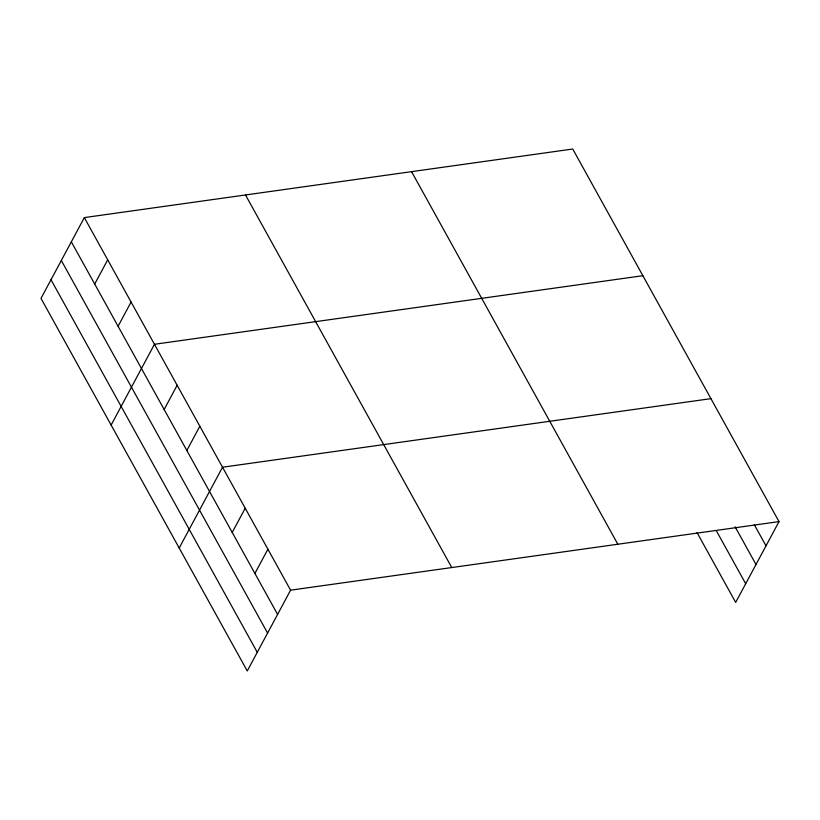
<?xml version="1.0" encoding="UTF-8"?>
<svg xmlns="http://www.w3.org/2000/svg" width="820" height="820" viewBox="0 0 820 820"><rect width="100%" height="100%" fill="white"/><g stroke="black" fill="none" stroke-linecap="round" stroke-linejoin="round"><path stroke-width="1.23" d="M84.327 217.597L41 298.388L247.261 670.975L290.587 590.174L779 521.612L572.739 149.025L84.327 217.597L290.587 590.174M94.71 284.058L107.697 259.817M118.08 326.278L131.077 302.047M111.13 425.067L154.457 344.277L642.87 275.704M164.154 409.487L177.14 385.256M186.837 450.477L199.834 426.246M179.201 548.026L222.517 467.226L710.93 398.653M232.214 532.447L245.211 508.215M254.907 573.426L267.904 549.195M779 521.612L735.673 602.403L697.041 532.621M754.359 524.8L766.003 545.843M735.15 526.85L755.999 564.508M716.249 530.571L745.687 583.737M411.558 171.647L617.829 544.234M245.498 194.965L451.769 567.553M71.33 241.828L277.59 614.416M61.326 260.493L267.587 633.081M51.004 279.722L257.275 652.31"/></g></svg>
